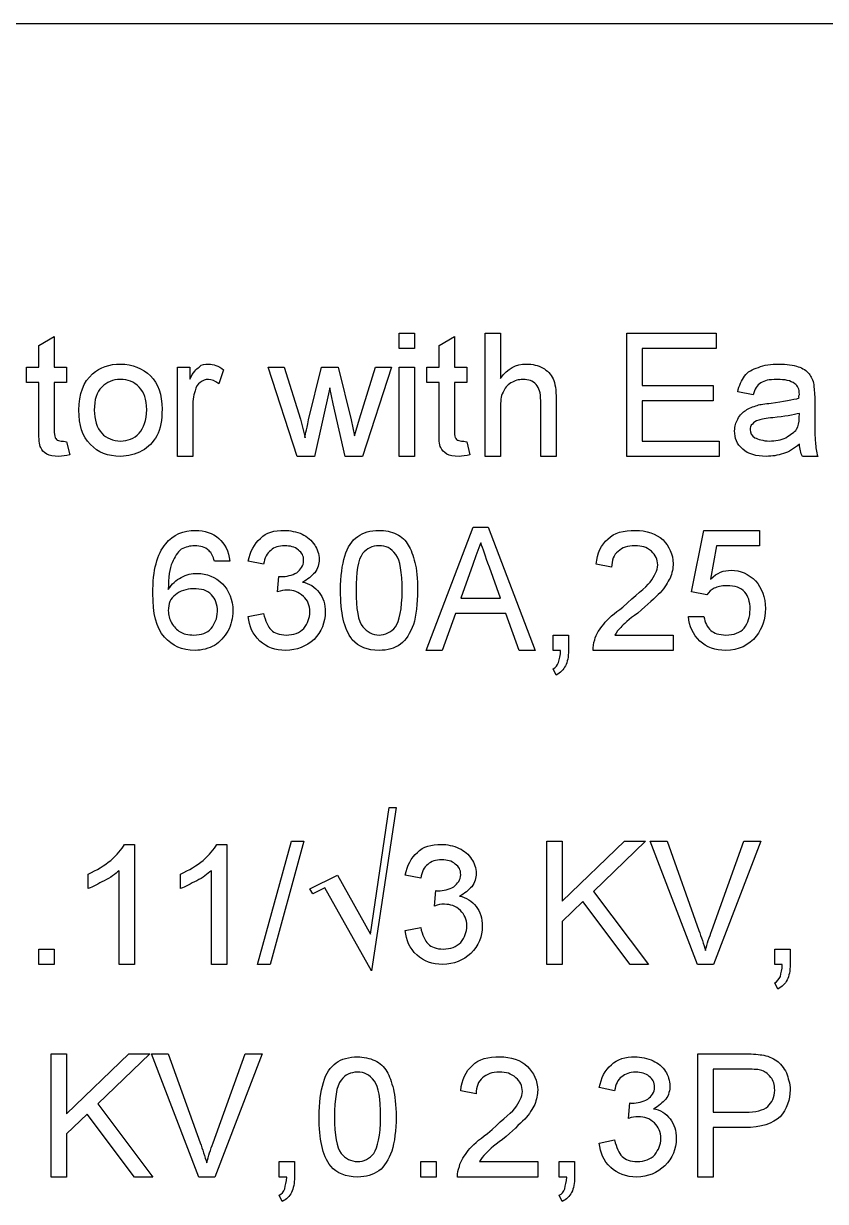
# Model space of a CAD drawing. Header units: millimetres. Extents: x 12 to 286, y 8 to 173.
# Drawn here: x 200.17 to 209.36, y 110.1 to 123.6 of the extents above; entities that cross this region are included whole.
import ezdxf

# ---------------------------------------------------------------- set-up
doc = ezdxf.new("R2010")
doc.units = ezdxf.units.MM
doc.layers.get('0').update_dxf_attribs({"linetype": 'CONTINUOUS'})

msp = doc.modelspace()

# ---------------------------------------------------------------- linework, layer by layer
at = {"color": 0}
for p, q in [((163.42, 123.599), (272.641, 123.599)), ((200.342, 119.911), (200.518, 120.013)), ((200.518, 120.013), (200.518, 119.662)), ((204.471, 119.874), (204.471, 120.051)), ((204.471, 120.051), (204.647, 120.051)), ((204.647, 120.051), (204.647, 119.874)), ((204.928, 119.911), (205.104, 120.013)), ((205.104, 120.013), (205.104, 119.662)), ((205.457, 118.64), (205.457, 120.051)), ((205.457, 120.051), (205.633, 120.051)), ((205.633, 120.051), (205.633, 119.531)), ((207.081, 118.64), (207.081, 120.051)), ((207.081, 120.051), (208.103, 120.051)), ((208.103, 120.051), (208.103, 119.874)), ((200.342, 119.662), (200.342, 119.911)), ((204.647, 119.874), (204.471, 119.874)), ((204.928, 119.662), (204.928, 119.911)), ((208.103, 119.874), (207.257, 119.874)), ((207.257, 119.874), (207.257, 119.451)), ((200.201, 119.485), (200.201, 119.662)), ((200.201, 119.662), (200.342, 119.662)), ((200.518, 119.662), (200.66, 119.662)), ((200.66, 119.662), (200.66, 119.485)), ((201.929, 118.64), (201.929, 119.662)), ((201.929, 119.662), (202.071, 119.662)), ((202.071, 119.662), (202.071, 119.523)), ((202.458, 119.633), (202.402, 119.472)), ((203.301, 118.64), (202.971, 119.662)), ((202.971, 119.662), (203.153, 119.662)), ((203.153, 119.662), (203.338, 119.067)), ((203.433, 119.057), (203.58, 119.662)), ((203.58, 119.662), (203.772, 119.662)), ((203.772, 119.662), (203.921, 119.06)), ((204.015, 119.07), (204.199, 119.662)), ((204.383, 119.662), (204.049, 118.64)), ((204.199, 119.662), (204.383, 119.662)), ((204.471, 118.64), (204.471, 119.662)), ((204.471, 119.662), (204.647, 119.662)), ((204.647, 119.662), (204.647, 118.64)), ((204.788, 119.485), (204.788, 119.662)), ((204.788, 119.662), (204.928, 119.662)), ((205.104, 119.662), (205.246, 119.662)), ((205.246, 119.662), (205.246, 119.485)), ((200.342, 119.485), (200.201, 119.485)), ((200.342, 118.933), (200.342, 119.485)), ((200.66, 119.485), (200.518, 119.485)), ((200.518, 119.485), (200.518, 118.944)), ((204.928, 119.485), (204.788, 119.485)), ((204.928, 118.933), (204.928, 119.485)), ((205.246, 119.485), (205.104, 119.485)), ((205.104, 119.485), (205.104, 118.944)), ((207.257, 119.451), (208.069, 119.451)), ((208.069, 119.451), (208.069, 119.275)), ((203.677, 119.426), (203.501, 118.64)), ((203.714, 119.24), (203.677, 119.426)), ((208.528, 119.345), (208.351, 119.379)), ((209.233, 119.311), (209.233, 119.101)), ((202.106, 119.184), (202.106, 118.64)), ((203.853, 118.64), (203.714, 119.24)), ((205.633, 119.189), (205.633, 118.64)), ((206.092, 118.64), (206.092, 119.277)), ((206.269, 119.295), (206.269, 118.64)), ((208.069, 119.275), (207.257, 119.275)), ((207.257, 119.275), (207.257, 118.816)), ((200.801, 119.169), (200.801, 119.169)), ((203.338, 119.067), (203.392, 118.852)), ((203.921, 119.06), (203.958, 118.874)), ((203.958, 118.874), (204.015, 119.07)), ((209.055, 119.085), (209.057, 119.133)), ((200.66, 118.806), (200.695, 118.656)), ((205.246, 118.806), (205.281, 118.656)), ((207.257, 118.816), (208.139, 118.816)), ((208.139, 118.816), (208.139, 118.64)), ((209.057, 118.78), (209.057, 118.78)), ((202.106, 118.64), (201.929, 118.64)), ((203.501, 118.64), (203.301, 118.64)), ((204.049, 118.64), (203.853, 118.64)), ((204.647, 118.64), (204.471, 118.64)), ((205.633, 118.64), (205.457, 118.64)), ((206.269, 118.64), (206.092, 118.64)), ((208.139, 118.64), (207.081, 118.64)), ((209.267, 118.64), (209.091, 118.64)), ((204.779, 116.417), (205.319, 117.828)), ((205.319, 117.828), (205.49, 117.828)), ((205.49, 117.828), (206.03, 116.417)), ((207.822, 117.086), (207.963, 117.792)), ((207.963, 117.792), (208.598, 117.792)), ((208.598, 117.792), (208.598, 117.615)), ((208.106, 117.615), (208.04, 117.233)), ((208.598, 117.615), (208.106, 117.615)), ((202.53, 117.439), (202.354, 117.439)), ((202.53, 117.439), (202.53, 117.439)), ((202.917, 117.405), (202.741, 117.439)), ((205.315, 117.402), (205.177, 117.016)), ((205.631, 117.016), (205.505, 117.37)), ((206.904, 117.369), (206.728, 117.405)), ((203.075, 117.086), (203.092, 117.263)), ((203.799, 117.104), (203.799, 117.104)), ((205.177, 117.016), (205.631, 117.016)), ((207.998, 117.052), (207.822, 117.086)), ((202.741, 116.805), (202.917, 116.84)), ((205.116, 116.84), (204.964, 116.417)), ((205.694, 116.84), (205.116, 116.84)), ((205.846, 116.417), (205.694, 116.84)), ((207.786, 116.805), (207.963, 116.805)), ((206.235, 116.417), (206.235, 116.593)), ((206.235, 116.593), (206.411, 116.593)), ((206.411, 116.593), (206.411, 116.417)), ((206.943, 116.593), (207.61, 116.593)), ((207.61, 116.593), (207.61, 116.417)), ((204.964, 116.417), (204.779, 116.417)), ((206.03, 116.417), (205.846, 116.417)), ((206.321, 116.417), (206.235, 116.417)), ((207.61, 116.417), (206.692, 116.417)), ((206.269, 116.134), (206.235, 116.204)), ((204.143, 113.164), (204.357, 114.617)), ((204.435, 114.617), (204.152, 112.744)), ((204.357, 114.617), (204.435, 114.617)), ((201.323, 114.194), (201.436, 114.194)), ((201.436, 114.194), (201.436, 112.819)), ((202.382, 114.194), (202.494, 114.194)), ((202.494, 114.194), (202.494, 112.819)), ((202.847, 112.819), (203.236, 114.23)), ((203.379, 114.23), (202.992, 112.819)), ((203.236, 114.23), (203.379, 114.23)), ((206.163, 112.819), (206.163, 114.23)), ((206.163, 114.23), (206.339, 114.23)), ((206.339, 114.23), (206.339, 113.542)), ((206.339, 113.542), (207.053, 114.23)), ((207.293, 114.23), (206.696, 113.655)), ((207.053, 114.23), (207.293, 114.23)), ((207.889, 112.819), (207.347, 114.23)), ((207.347, 114.23), (207.54, 114.23)), ((207.54, 114.23), (207.906, 113.207)), ((208.054, 113.207), (208.421, 114.23)), ((208.614, 114.23), (208.072, 112.819)), ((208.421, 114.23), (208.614, 114.23)), ((200.907, 113.688), (200.907, 113.851)), ((201.26, 112.819), (201.26, 113.891)), ((201.965, 113.688), (201.965, 113.851)), ((202.318, 112.819), (202.318, 113.891)), ((203.447, 113.685), (203.765, 113.841)), ((203.765, 113.841), (204.143, 113.164)), ((204.717, 113.807), (204.541, 113.841)), ((203.481, 113.628), (203.447, 113.685)), ((203.62, 113.695), (203.481, 113.628)), ((204.152, 112.744), (203.62, 113.695)), ((204.874, 113.488), (204.892, 113.665)), ((206.696, 113.655), (207.327, 112.819)), ((206.574, 113.538), (206.339, 113.312)), ((207.117, 112.819), (206.574, 113.538)), ((204.541, 113.206), (204.717, 113.242)), ((206.339, 113.312), (206.339, 112.819)), ((200.342, 112.819), (200.342, 112.995)), ((200.342, 112.995), (200.518, 112.995)), ((200.518, 112.995), (200.518, 112.819)), ((208.774, 112.819), (208.774, 112.995)), ((208.774, 112.995), (208.951, 112.995)), ((208.951, 112.995), (208.951, 112.819)), ((200.518, 112.819), (200.342, 112.819)), ((201.436, 112.819), (201.26, 112.819)), ((202.494, 112.819), (202.318, 112.819)), ((202.992, 112.819), (202.847, 112.819)), ((206.339, 112.819), (206.163, 112.819)), ((207.327, 112.819), (207.117, 112.819)), ((208.072, 112.819), (207.889, 112.819)), ((208.861, 112.819), (208.774, 112.819)), ((208.808, 112.536), (208.774, 112.606)), ((200.484, 110.383), (200.484, 111.795)), ((200.484, 111.795), (200.66, 111.795)), ((200.66, 111.795), (200.66, 111.108)), ((200.66, 111.108), (201.373, 111.795)), ((201.613, 111.795), (201.017, 111.221)), ((201.373, 111.795), (201.613, 111.795)), ((202.175, 110.383), (201.632, 111.795)), ((201.632, 111.795), (201.825, 111.795)), ((201.825, 111.795), (202.191, 110.774)), ((202.339, 110.774), (202.707, 111.795)), ((202.899, 111.795), (202.357, 110.383)), ((202.707, 111.795), (202.899, 111.795)), ((207.892, 110.383), (207.892, 111.795)), ((207.892, 111.795), (208.414, 111.795)), ((208.434, 111.618), (208.069, 111.618)), ((208.069, 111.618), (208.069, 111.125)), ((205.353, 111.337), (205.176, 111.372)), ((206.94, 111.372), (206.764, 111.408)), ((201.017, 111.221), (201.648, 110.383)), ((207.097, 111.055), (207.115, 111.231)), ((200.895, 111.103), (200.66, 110.878)), ((201.436, 110.383), (200.895, 111.103)), ((208.069, 111.125), (208.437, 111.125)), ((203.553, 111.071), (203.553, 111.071)), ((208.427, 110.949), (208.069, 110.949)), ((208.069, 110.949), (208.069, 110.383)), ((200.66, 110.878), (200.66, 110.383)), ((206.764, 110.772), (206.94, 110.808)), ((203.094, 110.383), (203.094, 110.56)), ((203.094, 110.56), (203.27, 110.56)), ((203.27, 110.56), (203.27, 110.383)), ((204.717, 110.383), (204.717, 110.56)), ((204.717, 110.56), (204.894, 110.56)), ((204.894, 110.56), (204.894, 110.383)), ((205.39, 110.56), (206.058, 110.56)), ((206.058, 110.56), (206.058, 110.383)), ((206.305, 110.383), (206.305, 110.56)), ((206.305, 110.56), (206.481, 110.56)), ((206.481, 110.56), (206.481, 110.383)), ((200.66, 110.383), (200.484, 110.383)), ((201.648, 110.383), (201.436, 110.383)), ((202.357, 110.383), (202.175, 110.383)), ((203.182, 110.383), (203.094, 110.383)), ((204.894, 110.383), (204.717, 110.383)), ((206.058, 110.383), (205.14, 110.383)), ((206.392, 110.383), (206.305, 110.383)), ((208.069, 110.383), (207.892, 110.383)), ((203.13, 110.103), (203.094, 110.173)), ((206.339, 110.103), (206.305, 110.173))]:
    msp.add_line(p, q, dxfattribs=at)
for points in [[(200.801, 119.169), (200.801, 119.356), (200.853, 119.495), (200.958, 119.585)], [(200.958, 119.585), (201.041, 119.662), (201.152, 119.698), (201.278, 119.698)], [(201.278, 119.698), (201.411, 119.698), (201.531, 119.652), (201.621, 119.561)], [(202.071, 119.523), (202.11, 119.605), (202.146, 119.64), (202.178, 119.663)], [(202.178, 119.663), (202.21, 119.698), (202.246, 119.698), (202.286, 119.698)], [(202.286, 119.698), (202.341, 119.698), (202.401, 119.676), (202.458, 119.633)], [(205.633, 119.531), (205.712, 119.65), (205.81, 119.698), (205.928, 119.698)], [(205.928, 119.698), (205.998, 119.698), (206.065, 119.683), (206.119, 119.652)], [(206.119, 119.652), (206.164, 119.626), (206.211, 119.581), (206.235, 119.527)], [(208.428, 119.557), (208.463, 119.614), (208.518, 119.637), (208.587, 119.66)], [(208.587, 119.66), (208.647, 119.686), (208.734, 119.698), (208.825, 119.698)], [(208.825, 119.698), (208.909, 119.698), (208.988, 119.687), (209.044, 119.666)], [(209.044, 119.666), (209.092, 119.655), (209.142, 119.618), (209.168, 119.585)], [(209.168, 119.585), (209.192, 119.555), (209.214, 119.512), (209.223, 119.462)], [(201.278, 119.521), (201.185, 119.521), (201.12, 119.493), (201.063, 119.433)], [(201.491, 119.433), (201.428, 119.498), (201.363, 119.521), (201.278, 119.521)], [(201.621, 119.561), (201.706, 119.48), (201.753, 119.344), (201.753, 119.182)], [(202.191, 119.487), (202.158, 119.475), (202.143, 119.432), (202.132, 119.391)], [(202.285, 119.521), (202.249, 119.521), (202.219, 119.509), (202.191, 119.487)], [(202.402, 119.472), (202.358, 119.509), (202.324, 119.521), (202.285, 119.521)], [(205.752, 119.482), (205.705, 119.457), (205.679, 119.42), (205.661, 119.375)], [(205.889, 119.521), (205.838, 119.521), (205.795, 119.508), (205.752, 119.482)], [(206.039, 119.462), (205.999, 119.509), (205.955, 119.521), (205.889, 119.521)], [(206.092, 119.277), (206.092, 119.373), (206.074, 119.423), (206.039, 119.462)], [(206.235, 119.527), (206.258, 119.484), (206.269, 119.396), (206.269, 119.295)], [(208.351, 119.379), (208.366, 119.452), (208.393, 119.512), (208.428, 119.557)], [(208.616, 119.482), (208.57, 119.458), (208.545, 119.41), (208.528, 119.345)], [(208.802, 119.521), (208.708, 119.521), (208.656, 119.508), (208.616, 119.482)], [(209.006, 119.472), (208.953, 119.509), (208.893, 119.521), (208.802, 119.521)], [(209.057, 119.348), (209.057, 119.417), (209.039, 119.448), (209.006, 119.472)], [(209.223, 119.462), (209.22, 119.44), (209.233, 119.381), (209.233, 119.311)], [(201.063, 119.433), (201.001, 119.381), (200.977, 119.287), (200.977, 119.169)], [(201.577, 119.174), (201.577, 119.297), (201.549, 119.374), (201.491, 119.433)], [(202.132, 119.391), (202.106, 119.335), (202.106, 119.258), (202.106, 119.184)], [(205.661, 119.375), (205.633, 119.331), (205.633, 119.268), (205.633, 119.189)], [(208.734, 119.25), (208.869, 119.275), (208.986, 119.286), (209.055, 119.309)], [(209.055, 119.309), (209.044, 119.33), (209.057, 119.342), (209.057, 119.348)], [(201.491, 118.904), (201.542, 118.969), (201.577, 119.053), (201.577, 119.174)], [(201.753, 119.182), (201.753, 119.06), (201.734, 118.95), (201.695, 118.875)], [(208.443, 119.167), (208.475, 119.192), (208.526, 119.211), (208.574, 119.224)], [(208.574, 119.224), (208.605, 119.237), (208.662, 119.242), (208.734, 119.25)], [(200.933, 118.776), (200.837, 118.868), (200.801, 118.998), (200.801, 119.169)], [(200.977, 119.169), (200.977, 119.063), (201.006, 118.962), (201.063, 118.904)], [(203.392, 118.852), (203.387, 118.874), (203.407, 118.932), (203.433, 119.057)], [(208.315, 118.932), (208.315, 118.989), (208.326, 119.027), (208.351, 119.068)], [(208.351, 119.068), (208.375, 119.119), (208.405, 119.143), (208.443, 119.167)], [(208.591, 119.054), (208.55, 119.046), (208.534, 119.028), (208.518, 119.009)], [(208.753, 119.082), (208.672, 119.079), (208.623, 119.064), (208.591, 119.054)], [(209.057, 119.133), (208.989, 119.114), (208.887, 119.096), (208.753, 119.082)], [(209.025, 118.952), (209.043, 118.982), (209.055, 119.025), (209.055, 119.085)], [(209.233, 119.101), (209.233, 118.966), (209.234, 118.854), (209.24, 118.799)], [(200.363, 118.741), (200.342, 118.773), (200.342, 118.835), (200.342, 118.933)], [(200.518, 118.944), (200.518, 118.904), (200.521, 118.87), (200.527, 118.857)], [(201.063, 118.904), (201.115, 118.85), (201.192, 118.816), (201.278, 118.816)], [(201.278, 118.816), (201.357, 118.816), (201.435, 118.845), (201.491, 118.904)], [(204.949, 118.741), (204.928, 118.773), (204.928, 118.835), (204.928, 118.933)], [(205.104, 118.944), (205.104, 118.904), (205.107, 118.87), (205.113, 118.857)], [(208.409, 118.721), (208.339, 118.784), (208.315, 118.846), (208.315, 118.932)], [(208.518, 119.009), (208.492, 118.995), (208.492, 118.967), (208.492, 118.944)], [(208.492, 118.944), (208.492, 118.911), (208.511, 118.877), (208.548, 118.852)], [(208.902, 118.854), (208.951, 118.89), (208.999, 118.912), (209.025, 118.952)], [(200.527, 118.857), (200.529, 118.854), (200.539, 118.834), (200.55, 118.827)], [(200.55, 118.827), (200.551, 118.827), (200.577, 118.816), (200.598, 118.816)], [(200.598, 118.816), (200.611, 118.816), (200.634, 118.812), (200.66, 118.806)], [(201.278, 118.64), (201.13, 118.64), (201.02, 118.685), (200.933, 118.776)], [(201.695, 118.875), (201.651, 118.805), (201.599, 118.743), (201.523, 118.702)], [(205.113, 118.857), (205.116, 118.854), (205.125, 118.834), (205.136, 118.827)], [(205.136, 118.827), (205.137, 118.827), (205.164, 118.816), (205.184, 118.816)], [(205.184, 118.816), (205.197, 118.816), (205.22, 118.812), (205.246, 118.806)], [(208.548, 118.852), (208.578, 118.839), (208.641, 118.816), (208.712, 118.816)], [(208.712, 118.816), (208.781, 118.816), (208.847, 118.828), (208.902, 118.854)], [(209.057, 118.78), (208.998, 118.729), (208.937, 118.692), (208.875, 118.671)], [(209.091, 118.64), (209.073, 118.679), (209.061, 118.726), (209.057, 118.78)], [(209.24, 118.799), (209.243, 118.748), (209.254, 118.69), (209.267, 118.64)], [(200.431, 118.667), (200.393, 118.688), (200.376, 118.711), (200.363, 118.741)], [(200.571, 118.64), (200.506, 118.64), (200.465, 118.649), (200.431, 118.667)], [(200.695, 118.656), (200.649, 118.65), (200.608, 118.64), (200.571, 118.64)], [(201.523, 118.702), (201.443, 118.663), (201.366, 118.64), (201.278, 118.64)], [(205.018, 118.667), (204.979, 118.688), (204.962, 118.711), (204.949, 118.741)], [(205.157, 118.64), (205.092, 118.64), (205.051, 118.649), (205.018, 118.667)], [(205.281, 118.656), (205.236, 118.65), (205.194, 118.64), (205.157, 118.64)], [(208.678, 118.64), (208.558, 118.64), (208.471, 118.667), (208.409, 118.721)], [(208.875, 118.671), (208.803, 118.65), (208.748, 118.64), (208.678, 118.64)], [(201.795, 117.639), (201.879, 117.745), (201.996, 117.792), (202.14, 117.792)], [(202.14, 117.792), (202.237, 117.792), (202.336, 117.762), (202.405, 117.698)], [(202.405, 117.698), (202.47, 117.644), (202.517, 117.551), (202.53, 117.439)], [(202.741, 117.439), (202.762, 117.552), (202.809, 117.639), (202.882, 117.7)], [(202.882, 117.7), (202.942, 117.769), (203.044, 117.792), (203.153, 117.792)], [(203.153, 117.792), (203.219, 117.792), (203.296, 117.777), (203.358, 117.748)], [(203.358, 117.748), (203.415, 117.72), (203.47, 117.676), (203.503, 117.624)], [(203.849, 117.497), (203.878, 117.604), (203.93, 117.675), (203.995, 117.722)], [(203.995, 117.722), (204.054, 117.769), (204.143, 117.792), (204.24, 117.792)], [(204.24, 117.792), (204.307, 117.792), (204.38, 117.778), (204.44, 117.749)], [(204.44, 117.749), (204.5, 117.723), (204.546, 117.677), (204.575, 117.622)], [(206.728, 117.405), (206.74, 117.53), (206.784, 117.627), (206.863, 117.693)], [(206.863, 117.693), (206.932, 117.769), (207.046, 117.792), (207.177, 117.792)], [(207.177, 117.792), (207.302, 117.792), (207.415, 117.756), (207.494, 117.683)], [(201.648, 117.07), (201.648, 117.336), (201.696, 117.521), (201.795, 117.639)], [(201.973, 117.576), (201.931, 117.541), (201.899, 117.489), (201.87, 117.421)], [(202.129, 117.615), (202.07, 117.615), (202.026, 117.602), (201.973, 117.576)], [(202.292, 117.558), (202.245, 117.604), (202.193, 117.615), (202.129, 117.615)], [(202.354, 117.439), (202.339, 117.494), (202.318, 117.533), (202.292, 117.558)], [(202.999, 117.563), (202.953, 117.533), (202.93, 117.475), (202.917, 117.405)], [(203.159, 117.615), (203.086, 117.615), (203.042, 117.599), (202.999, 117.563)], [(203.316, 117.567), (203.272, 117.604), (203.222, 117.615), (203.159, 117.615)], [(203.376, 117.445), (203.376, 117.504), (203.356, 117.536), (203.316, 117.567)], [(203.503, 117.624), (203.53, 117.581), (203.553, 117.518), (203.553, 117.458)], [(204.239, 117.615), (204.159, 117.615), (204.101, 117.586), (204.052, 117.527)], [(204.433, 117.515), (204.374, 117.592), (204.32, 117.615), (204.239, 117.615)], [(204.575, 117.622), (204.605, 117.577), (204.632, 117.501), (204.651, 117.423)], [(205.405, 117.651), (205.372, 117.573), (205.348, 117.49), (205.315, 117.402)], [(205.505, 117.37), (205.458, 117.498), (205.43, 117.581), (205.405, 117.651)], [(206.979, 117.551), (206.929, 117.516), (206.906, 117.446), (206.904, 117.369)], [(207.174, 117.615), (207.085, 117.615), (207.027, 117.595), (206.979, 117.551)], [(207.362, 117.552), (207.302, 117.604), (207.251, 117.615), (207.174, 117.615)], [(207.433, 117.396), (207.433, 117.461), (207.41, 117.51), (207.362, 117.552)], [(207.494, 117.683), (207.563, 117.61), (207.61, 117.518), (207.61, 117.409)], [(201.87, 117.421), (201.837, 117.361), (201.825, 117.252), (201.825, 117.114)], [(203.296, 117.307), (203.34, 117.346), (203.376, 117.383), (203.376, 117.445)], [(203.553, 117.458), (203.553, 117.409), (203.536, 117.352), (203.504, 117.307)], [(203.799, 117.104), (203.799, 117.27), (203.816, 117.395), (203.849, 117.497)], [(204.052, 117.527), (203.999, 117.457), (203.976, 117.31), (203.976, 117.104)], [(204.505, 117.104), (204.505, 117.317), (204.482, 117.447), (204.433, 117.515)], [(204.651, 117.423), (204.67, 117.35), (204.681, 117.238), (204.681, 117.104)], [(201.973, 117.253), (202.03, 117.286), (202.093, 117.299), (202.158, 117.299)], [(202.158, 117.299), (202.266, 117.299), (202.366, 117.259), (202.446, 117.179)], [(203.119, 117.262), (203.177, 117.263), (203.244, 117.277), (203.296, 117.307)], [(203.504, 117.307), (203.465, 117.271), (203.425, 117.226), (203.361, 117.199)], [(207.348, 117.199), (207.397, 117.275), (207.433, 117.332), (207.433, 117.396)], [(207.61, 117.409), (207.61, 117.365), (207.599, 117.3), (207.575, 117.246)], [(208.04, 117.233), (208.113, 117.31), (208.194, 117.335), (208.277, 117.335)], [(208.277, 117.335), (208.376, 117.335), (208.479, 117.293), (208.555, 117.212)], [(201.825, 117.114), (201.865, 117.179), (201.914, 117.223), (201.973, 117.253)], [(202.446, 117.179), (202.518, 117.104), (202.565, 116.996), (202.565, 116.869)], [(203.092, 117.263), (203.092, 117.263), (203.112, 117.262), (203.119, 117.262)], [(203.361, 117.199), (203.437, 117.19), (203.507, 117.14), (203.554, 117.08)], [(207.034, 116.913), (207.178, 117.049), (207.292, 117.135), (207.348, 117.199)], [(207.575, 117.246), (207.552, 117.199), (207.514, 117.137), (207.461, 117.078)], [(208.224, 117.158), (208.158, 117.158), (208.117, 117.147), (208.082, 117.128)], [(208.431, 117.085), (208.387, 117.133), (208.322, 117.158), (208.224, 117.158)], [(208.555, 117.212), (208.621, 117.136), (208.668, 117.025), (208.668, 116.896)], [(201.782, 116.568), (201.683, 116.678), (201.648, 116.837), (201.648, 117.07)], [(201.907, 117.053), (201.848, 117.017), (201.825, 116.947), (201.825, 116.871)], [(202.11, 117.122), (202.029, 117.122), (201.962, 117.099), (201.907, 117.053)], [(202.318, 117.053), (202.271, 117.11), (202.202, 117.122), (202.11, 117.122)], [(202.388, 116.863), (202.388, 116.947), (202.365, 117.007), (202.318, 117.053)], [(203.189, 117.106), (203.15, 117.111), (203.12, 117.099), (203.075, 117.086)], [(203.374, 117.035), (203.314, 117.088), (203.263, 117.106), (203.189, 117.106)], [(203.447, 116.858), (203.447, 116.935), (203.423, 116.989), (203.374, 117.035)], [(203.554, 117.08), (203.6, 117.022), (203.623, 116.944), (203.623, 116.855)], [(203.933, 116.538), (203.835, 116.669), (203.799, 116.851), (203.799, 117.104)], [(203.976, 117.104), (203.976, 116.894), (204.002, 116.749), (204.053, 116.687)], [(204.429, 116.687), (204.471, 116.753), (204.505, 116.888), (204.505, 117.104)], [(204.681, 117.104), (204.681, 116.953), (204.665, 116.815), (204.633, 116.713)], [(207.461, 117.078), (207.399, 117.022), (207.323, 116.942), (207.207, 116.844)], [(208.082, 117.128), (208.044, 117.118), (208.02, 117.082), (207.998, 117.052)], [(208.492, 116.885), (208.492, 116.978), (208.471, 117.037), (208.431, 117.085)], [(206.815, 116.717), (206.857, 116.78), (206.936, 116.841), (207.034, 116.913)], [(208.424, 116.673), (208.468, 116.735), (208.492, 116.797), (208.492, 116.885)], [(208.668, 116.896), (208.668, 116.779), (208.632, 116.669), (208.563, 116.581)], [(201.825, 116.871), (201.825, 116.823), (201.837, 116.776), (201.863, 116.731)], [(202.317, 116.666), (202.354, 116.725), (202.388, 116.78), (202.388, 116.863)], [(202.565, 116.869), (202.565, 116.789), (202.546, 116.709), (202.508, 116.639)], [(202.875, 116.524), (202.788, 116.607), (202.752, 116.689), (202.741, 116.805)], [(202.917, 116.84), (202.937, 116.753), (202.966, 116.689), (203.004, 116.651)], [(203.378, 116.669), (203.423, 116.73), (203.447, 116.783), (203.447, 116.858)], [(203.623, 116.855), (203.623, 116.739), (203.58, 116.629), (203.495, 116.543)], [(207.207, 116.844), (207.099, 116.774), (207.039, 116.709), (207.012, 116.68)], [(207.917, 116.523), (207.833, 116.605), (207.797, 116.688), (207.786, 116.805)], [(207.963, 116.805), (207.975, 116.735), (208.001, 116.681), (208.041, 116.645)], [(201.863, 116.731), (201.887, 116.687), (201.921, 116.651), (201.962, 116.629)], [(201.962, 116.629), (201.991, 116.604), (202.055, 116.593), (202.117, 116.593)], [(202.117, 116.593), (202.2, 116.593), (202.27, 116.618), (202.317, 116.666)], [(202.508, 116.639), (202.467, 116.575), (202.419, 116.512), (202.354, 116.473)], [(203.004, 116.651), (203.037, 116.616), (203.099, 116.593), (203.175, 116.593)], [(203.175, 116.593), (203.261, 116.593), (203.331, 116.618), (203.378, 116.669)], [(204.053, 116.687), (204.101, 116.629), (204.166, 116.593), (204.24, 116.593)], [(204.24, 116.593), (204.309, 116.593), (204.378, 116.625), (204.429, 116.687)], [(204.633, 116.713), (204.593, 116.616), (204.552, 116.534), (204.487, 116.487)], [(206.711, 116.537), (206.726, 116.607), (206.768, 116.659), (206.815, 116.717)], [(207.012, 116.68), (206.983, 116.658), (206.961, 116.622), (206.943, 116.593)], [(208.041, 116.645), (208.078, 116.616), (208.137, 116.593), (208.215, 116.593)], [(208.215, 116.593), (208.308, 116.593), (208.38, 116.619), (208.424, 116.673)], [(202.131, 116.417), (201.98, 116.417), (201.871, 116.468), (201.782, 116.568)], [(202.354, 116.473), (202.288, 116.44), (202.213, 116.417), (202.131, 116.417)], [(203.17, 116.417), (203.05, 116.417), (202.953, 116.453), (202.875, 116.524)], [(203.495, 116.543), (203.404, 116.464), (203.301, 116.417), (203.17, 116.417)], [(204.24, 116.417), (204.104, 116.417), (204.008, 116.457), (203.933, 116.538)], [(204.487, 116.487), (204.415, 116.44), (204.339, 116.417), (204.24, 116.417)], [(206.692, 116.417), (206.691, 116.458), (206.697, 116.498), (206.711, 116.537)], [(208.213, 116.417), (208.091, 116.417), (207.994, 116.453), (207.917, 116.523)], [(208.563, 116.581), (208.478, 116.475), (208.361, 116.417), (208.213, 116.417)], [(206.298, 116.279), (206.303, 116.321), (206.32, 116.356), (206.321, 116.417)], [(206.411, 116.417), (206.411, 116.344), (206.398, 116.284), (206.376, 116.239)], [(206.235, 116.204), (206.264, 116.221), (206.284, 116.246), (206.298, 116.279)], [(206.376, 116.239), (206.353, 116.195), (206.319, 116.159), (206.269, 116.134)], [(201.166, 114.011), (201.235, 114.077), (201.291, 114.135), (201.323, 114.194)], [(202.224, 114.011), (202.293, 114.077), (202.35, 114.135), (202.382, 114.194)], [(204.68, 114.102), (204.742, 114.171), (204.844, 114.194), (204.952, 114.194)], [(204.952, 114.194), (205.019, 114.194), (205.095, 114.179), (205.158, 114.148)], [(204.541, 113.841), (204.561, 113.954), (204.608, 114.04), (204.68, 114.102)], [(205.158, 114.148), (205.215, 114.122), (205.268, 114.078), (205.301, 114.026)], [(200.907, 113.851), (201.006, 113.903), (201.091, 113.949), (201.166, 114.011)], [(201.965, 113.851), (202.064, 113.903), (202.15, 113.949), (202.224, 114.011)], [(204.798, 113.965), (204.753, 113.935), (204.73, 113.877), (204.717, 113.807)], [(204.958, 114.017), (204.884, 114.017), (204.841, 113.999), (204.798, 113.965)], [(205.114, 113.969), (205.071, 114.005), (205.022, 114.017), (204.958, 114.017)], [(205.176, 113.847), (205.176, 113.906), (205.155, 113.938), (205.114, 113.969)], [(205.301, 114.026), (205.328, 113.983), (205.353, 113.92), (205.353, 113.86)], [(201.091, 113.775), (201.02, 113.746), (200.962, 113.707), (200.907, 113.688)], [(201.26, 113.891), (201.217, 113.859), (201.162, 113.814), (201.091, 113.775)], [(202.15, 113.775), (202.078, 113.746), (202.02, 113.707), (201.965, 113.688)], [(202.318, 113.891), (202.275, 113.859), (202.22, 113.814), (202.15, 113.775)], [(205.096, 113.707), (205.14, 113.748), (205.176, 113.785), (205.176, 113.847)], [(205.353, 113.86), (205.353, 113.811), (205.336, 113.754), (205.304, 113.709)], [(204.892, 113.665), (204.892, 113.663), (204.912, 113.663), (204.917, 113.663)], [(204.917, 113.663), (204.975, 113.663), (205.044, 113.678), (205.096, 113.707)], [(205.304, 113.709), (205.264, 113.673), (205.224, 113.628), (205.161, 113.6)], [(204.989, 113.508), (204.95, 113.513), (204.92, 113.501), (204.874, 113.488)], [(205.173, 113.437), (205.114, 113.49), (205.063, 113.508), (204.989, 113.508)], [(205.161, 113.6), (205.236, 113.592), (205.307, 113.542), (205.353, 113.482)], [(205.246, 113.26), (205.246, 113.337), (205.221, 113.391), (205.173, 113.437)], [(205.353, 113.482), (205.399, 113.424), (205.423, 113.346), (205.423, 113.255)], [(204.717, 113.242), (204.735, 113.155), (204.764, 113.091), (204.803, 113.053)], [(205.176, 113.071), (205.223, 113.132), (205.246, 113.185), (205.246, 113.26)], [(205.423, 113.255), (205.423, 113.141), (205.38, 113.031), (205.293, 112.945)], [(204.675, 112.926), (204.586, 113.009), (204.552, 113.091), (204.541, 113.206)], [(207.906, 113.207), (207.931, 113.137), (207.96, 113.049), (207.981, 112.977)], [(207.981, 112.977), (207.996, 113.06), (208.026, 113.13), (208.054, 113.207)], [(204.803, 113.053), (204.836, 113.018), (204.899, 112.995), (204.975, 112.995)], [(204.975, 112.995), (205.059, 112.995), (205.129, 113.02), (205.176, 113.071)], [(204.97, 112.819), (204.85, 112.819), (204.752, 112.854), (204.675, 112.926)], [(205.293, 112.945), (205.204, 112.866), (205.1, 112.819), (204.97, 112.819)], [(208.839, 112.679), (208.843, 112.722), (208.86, 112.758), (208.861, 112.819)], [(208.951, 112.819), (208.951, 112.746), (208.94, 112.686), (208.916, 112.641)], [(208.774, 112.606), (208.803, 112.623), (208.824, 112.648), (208.839, 112.679)], [(208.916, 112.641), (208.893, 112.597), (208.858, 112.561), (208.808, 112.536)], [(203.749, 111.69), (203.808, 111.737), (203.896, 111.76), (203.994, 111.76)], [(203.994, 111.76), (204.06, 111.76), (204.133, 111.745), (204.193, 111.716)], [(205.311, 111.661), (205.379, 111.737), (205.494, 111.76), (205.625, 111.76)], [(205.625, 111.76), (205.75, 111.76), (205.864, 111.723), (205.941, 111.65)], [(206.903, 111.668), (206.965, 111.737), (207.067, 111.76), (207.174, 111.76)], [(207.174, 111.76), (207.24, 111.76), (207.318, 111.745), (207.381, 111.715)], [(208.414, 111.795), (208.497, 111.795), (208.577, 111.791), (208.625, 111.781)], [(208.625, 111.781), (208.685, 111.774), (208.751, 111.748), (208.798, 111.715)], [(203.603, 111.465), (203.63, 111.573), (203.684, 111.643), (203.749, 111.69)], [(204.193, 111.716), (204.251, 111.69), (204.3, 111.646), (204.329, 111.591)], [(205.176, 111.372), (205.187, 111.499), (205.233, 111.595), (205.311, 111.661)], [(205.941, 111.65), (206.01, 111.578), (206.058, 111.486), (206.058, 111.377)], [(206.764, 111.408), (206.783, 111.519), (206.831, 111.606), (206.903, 111.668)], [(207.381, 111.715), (207.438, 111.689), (207.491, 111.643), (207.524, 111.592)], [(208.61, 111.607), (208.573, 111.618), (208.519, 111.618), (208.434, 111.618)], [(208.798, 111.715), (208.835, 111.686), (208.88, 111.636), (208.908, 111.577)], [(203.805, 111.494), (203.752, 111.424), (203.729, 111.277), (203.729, 111.073)], [(203.992, 111.584), (203.913, 111.584), (203.854, 111.554), (203.805, 111.494)], [(204.187, 111.482), (204.127, 111.56), (204.074, 111.584), (203.992, 111.584)], [(204.258, 111.073), (204.258, 111.283), (204.235, 111.414), (204.187, 111.482)], [(204.329, 111.591), (204.359, 111.545), (204.384, 111.468), (204.404, 111.391)], [(205.427, 111.518), (205.376, 111.485), (205.353, 111.414), (205.353, 111.337)], [(205.621, 111.584), (205.533, 111.584), (205.475, 111.562), (205.427, 111.518)], [(205.809, 111.519), (205.75, 111.572), (205.698, 111.584), (205.621, 111.584)], [(205.882, 111.363), (205.882, 111.428), (205.857, 111.478), (205.809, 111.519)], [(207.021, 111.53), (206.974, 111.501), (206.951, 111.442), (206.94, 111.372)], [(207.18, 111.584), (207.107, 111.584), (207.064, 111.566), (207.021, 111.53)], [(207.337, 111.536), (207.293, 111.572), (207.245, 111.584), (207.18, 111.584)], [(207.397, 111.412), (207.397, 111.472), (207.378, 111.502), (207.337, 111.536)], [(207.524, 111.592), (207.55, 111.549), (207.574, 111.485), (207.574, 111.427)], [(208.729, 111.525), (208.69, 111.574), (208.659, 111.593), (208.61, 111.607)], [(208.774, 111.377), (208.774, 111.445), (208.759, 111.485), (208.729, 111.525)], [(208.908, 111.577), (208.927, 111.52), (208.951, 111.453), (208.951, 111.383)], [(203.553, 111.071), (203.553, 111.236), (203.569, 111.362), (203.603, 111.465)], [(204.404, 111.391), (204.422, 111.318), (204.435, 111.205), (204.435, 111.071)], [(205.796, 111.168), (205.846, 111.244), (205.882, 111.299), (205.882, 111.363)], [(206.058, 111.377), (206.058, 111.332), (206.045, 111.267), (206.024, 111.215)], [(207.319, 111.274), (207.363, 111.312), (207.397, 111.35), (207.397, 111.412)], [(207.574, 111.427), (207.574, 111.377), (207.559, 111.321), (207.526, 111.275)], [(208.697, 111.191), (208.738, 111.236), (208.774, 111.297), (208.774, 111.377)], [(208.951, 111.383), (208.951, 111.27), (208.912, 111.158), (208.836, 111.074)], [(206.024, 111.215), (206, 111.166), (205.962, 111.104), (205.909, 111.045)], [(207.115, 111.231), (207.114, 111.23), (207.134, 111.23), (207.14, 111.23)], [(207.14, 111.23), (207.198, 111.23), (207.265, 111.245), (207.319, 111.274)], [(207.526, 111.275), (207.487, 111.238), (207.446, 111.192), (207.384, 111.166)], [(203.729, 111.073), (203.729, 110.862), (203.754, 110.716), (203.805, 110.654)], [(204.181, 110.654), (204.222, 110.72), (204.258, 110.855), (204.258, 111.073)], [(205.482, 110.88), (205.627, 111.017), (205.738, 111.102), (205.796, 111.168)], [(207.21, 111.073), (207.172, 111.078), (207.143, 111.067), (207.097, 111.055)], [(207.396, 111.002), (207.337, 111.055), (207.286, 111.073), (207.21, 111.073)], [(207.384, 111.166), (207.458, 111.157), (207.53, 111.107), (207.575, 111.048)], [(208.836, 111.074), (208.752, 110.996), (208.624, 110.949), (208.427, 110.949)], [(208.437, 111.125), (208.554, 111.125), (208.646, 111.147), (208.697, 111.191)], [(203.686, 110.506), (203.589, 110.637), (203.553, 110.819), (203.553, 111.071)], [(204.435, 111.071), (204.435, 110.92), (204.418, 110.783), (204.385, 110.68)], [(205.909, 111.045), (205.847, 110.99), (205.771, 110.909), (205.654, 110.811)], [(207.469, 110.824), (207.469, 110.903), (207.444, 110.956), (207.396, 111.002)], [(207.575, 111.048), (207.621, 110.99), (207.646, 110.913), (207.646, 110.822)], [(205.263, 110.685), (205.306, 110.749), (205.384, 110.808), (205.482, 110.88)], [(205.654, 110.811), (205.545, 110.742), (205.487, 110.676), (205.46, 110.647)], [(206.94, 110.808), (206.958, 110.72), (206.987, 110.657), (207.026, 110.618)], [(207.399, 110.637), (207.444, 110.698), (207.469, 110.75), (207.469, 110.824)], [(207.646, 110.822), (207.646, 110.706), (207.602, 110.597), (207.516, 110.512)], [(202.191, 110.774), (202.216, 110.703), (202.245, 110.615), (202.266, 110.544)], [(202.266, 110.544), (202.281, 110.626), (202.311, 110.696), (202.339, 110.774)], [(204.385, 110.68), (204.347, 110.583), (204.305, 110.502), (204.239, 110.455)], [(205.16, 110.503), (205.175, 110.574), (205.216, 110.628), (205.263, 110.685)], [(206.896, 110.492), (206.809, 110.575), (206.775, 110.658), (206.764, 110.772)], [(203.805, 110.654), (203.854, 110.596), (203.919, 110.56), (203.994, 110.56)], [(203.994, 110.56), (204.063, 110.56), (204.132, 110.592), (204.181, 110.654)], [(205.46, 110.647), (205.431, 110.625), (205.409, 110.589), (205.39, 110.56)], [(207.026, 110.618), (207.059, 110.583), (207.122, 110.56), (207.198, 110.56)], [(207.198, 110.56), (207.282, 110.56), (207.352, 110.586), (207.399, 110.637)], [(203.994, 110.383), (203.857, 110.383), (203.761, 110.425), (203.686, 110.506)], [(204.239, 110.455), (204.169, 110.407), (204.093, 110.383), (203.994, 110.383)], [(205.14, 110.383), (205.139, 110.426), (205.145, 110.465), (205.16, 110.503)], [(207.191, 110.383), (207.071, 110.383), (206.974, 110.421), (206.896, 110.492)], [(207.516, 110.512), (207.426, 110.43), (207.322, 110.383), (207.191, 110.383)], [(203.159, 110.246), (203.163, 110.289), (203.181, 110.324), (203.182, 110.383)], [(203.27, 110.383), (203.27, 110.31), (203.259, 110.251), (203.236, 110.207)], [(206.369, 110.246), (206.374, 110.289), (206.39, 110.324), (206.392, 110.383)], [(206.481, 110.383), (206.481, 110.31), (206.47, 110.251), (206.447, 110.207)], [(203.094, 110.173), (203.123, 110.189), (203.145, 110.213), (203.159, 110.246)], [(203.236, 110.207), (203.214, 110.162), (203.178, 110.127), (203.13, 110.103)], [(206.305, 110.173), (206.334, 110.189), (206.354, 110.213), (206.369, 110.246)], [(206.447, 110.207), (206.423, 110.162), (206.389, 110.127), (206.339, 110.103)]]:
    msp.add_open_spline(points, degree=3, dxfattribs=at)

doc.saveas('drawing.dxf')
